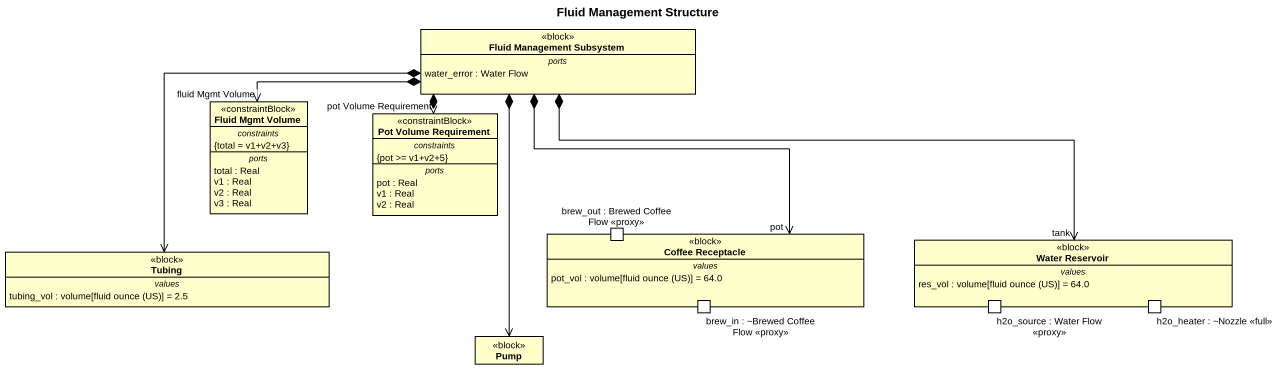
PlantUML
@startuml
title Fluid Management Structure
hide circle
hide empty members
class "Fluid Management Subsystem" as Fluid_Management_Subsystem <<block>> {
  -- ports --
  water_error : Water Flow
}
class "Fluid Mgmt Volume" as Fluid_Mgmt_Volume <<constraintBlock>> {
  -- constraints --
  {total = v1+v2+v3}
  -- ports --
  total : Real
  v1 : Real
  v2 : Real
  v3 : Real
}
class "Pot Volume Requirement" as Pot_Volume_Requirement <<constraintBlock>> {
  -- constraints --
  {pot >= v1+v2+5}
  -- ports --
  pot : Real
  v1 : Real
  v2 : Real
}
class "Coffee Receptacle" as Coffee_Receptacle <<block>> {
  -- values --
  {field} pot_vol : volume[fluid ounce (US)] = 64.0
  -- ports --
  brew_in : ~Brewed Coffee Flow <<proxy>>
  brew_out : Brewed Coffee Flow <<proxy>>
}
class Tubing <<block>> {
  -- values --
  {field} tubing_vol : volume[fluid ounce (US)] = 2.5
}
class "Water Reservoir" as Water_Reservoir <<block>> {
  -- values --
  {field} res_vol : volume[fluid ounce (US)] = 64.0
  -- ports --
  h2o_source : Water Flow <<proxy>>
  h2o_heater : ~Nozzle <<full>>
}
class Pump <<block>>
Fluid_Management_Subsystem *-left-> "fluid Mgmt Volume" Fluid_Mgmt_Volume
Fluid_Management_Subsystem *--> "pot Volume Requirement" Pot_Volume_Requirement
Fluid_Management_Subsystem *--> "pot" Coffee_Receptacle
Fluid_Management_Subsystem *-left-> Tubing
Fluid_Management_Subsystem *-right-> "tank" Water_Reservoir
Fluid_Management_Subsystem *--> Pump
@enduml
